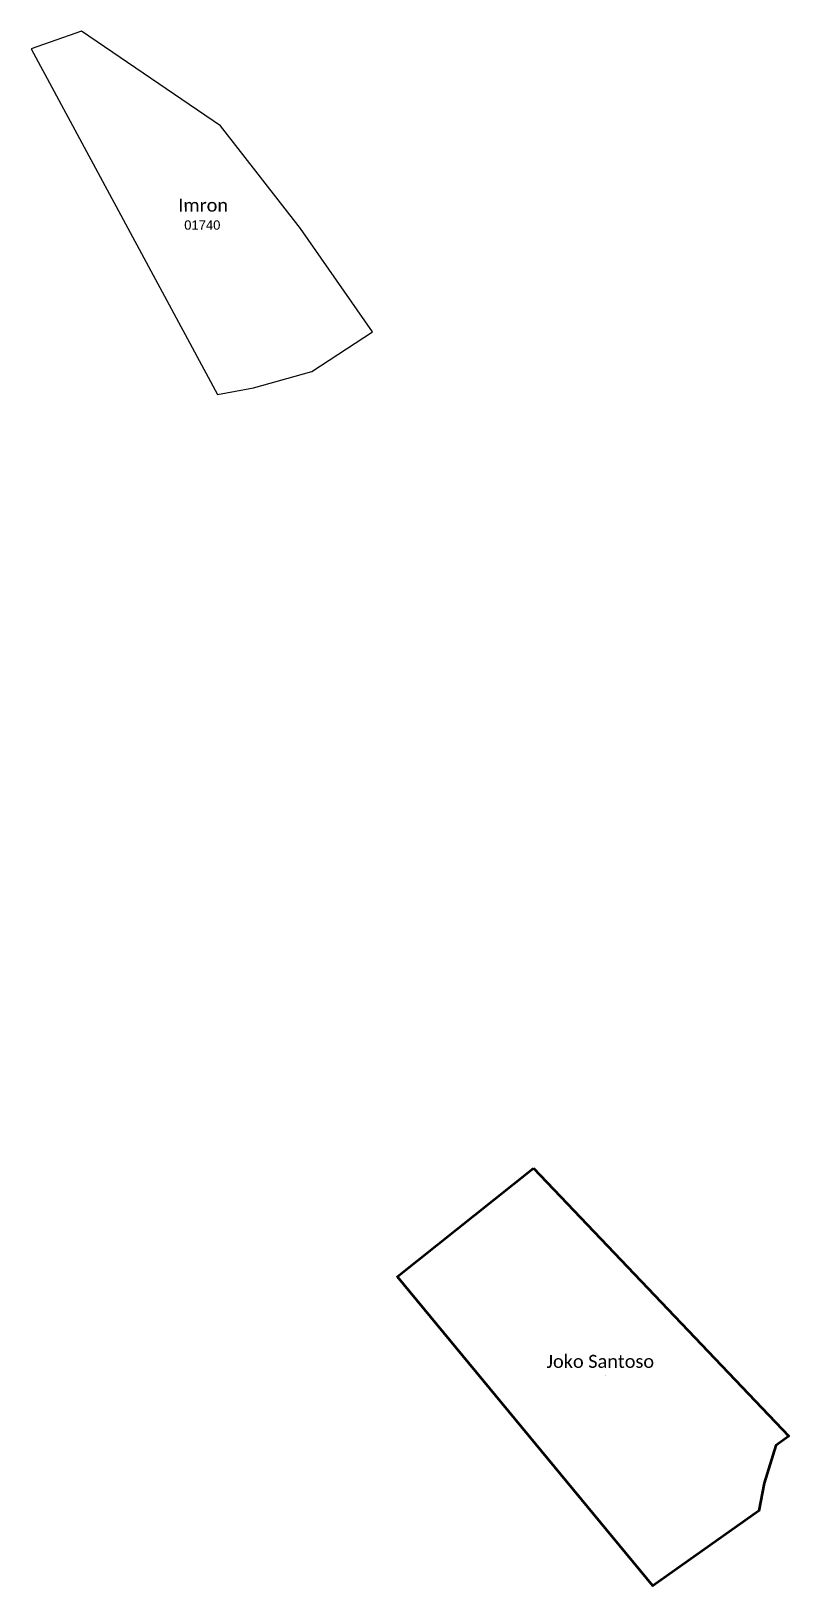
# Model space of a CAD drawing. Header units: inches. Extents: x 134597 to 135004, y 1072982 to 1073818.
import ezdxf
from ezdxf.enums import TextEntityAlignment as Align

# ---------------------------------------------------------------- set-up
doc = ezdxf.new("R2010")
doc.units = ezdxf.units.IN
doc.header["$MEASUREMENT"] = 0
for name, color, linetype in [('020100', 7, 'Continuous'), ('080201', 7, 'Continuous'), ('tn_nama', 7, 'Continuous')]:
    doc.layers.add(name, color=color, linetype=linetype)
doc.styles.add('Legend', font='calibri.ttf')
doc.styles.get("Standard").update_dxf_attribs({"font": 'arial.ttf'})

msp = doc.modelspace()

# ---------------------------------------------------------------- linework, layer by layer
at = {"layer": '020100', "lineweight": 25}
msp.add_lwpolyline([(134624.15, 1073817.57), (134597.02, 1073808.09), (134697.24, 1073622.29), (134716.64, 1073625.9), (134747.9, 1073634.68), (134780.56, 1073655.97), (134741.83, 1073711.48), (134698.79, 1073766.73)], close=True, dxfattribs=at)
at = {"layer": '020100', "color": 1, "lineweight": 50, "elevation": 18.03}
msp.add_lwpolyline([(134867.06, 1073206.46), (134935.71, 1073134.5), (135004.35, 1073062.55), (134997.39, 1073057.54), (134991.12, 1073037.29), (134988.25, 1073022.39), (134931.27, 1072982.03), (134794.01, 1073148.18), (134793.91, 1073148.31)], close=True, dxfattribs=at)

# ---------------------------------------------------------------- texts
at = {"layer": '080201'}
for s, height, p in [('01740', 5, (134689.05, 1073710.85)), ('-', 1, (134905.71, 1073094.95))]:
    msp.add_text(s, height=height, dxfattribs=at).set_placement(p, align=Align.CENTER)
at = {"layer": 'tn_nama', "lineweight": 25, "style": 'Legend'}
for s, p in [('Imron', (134689.5, 1073720.54)), ('Joko Santoso', (134902.98, 1073099.2))]:
    msp.add_text(s, height=7, rotation=0.01932, dxfattribs=at).set_placement(p, align=Align.CENTER)

doc.saveas('drawing.dxf')
